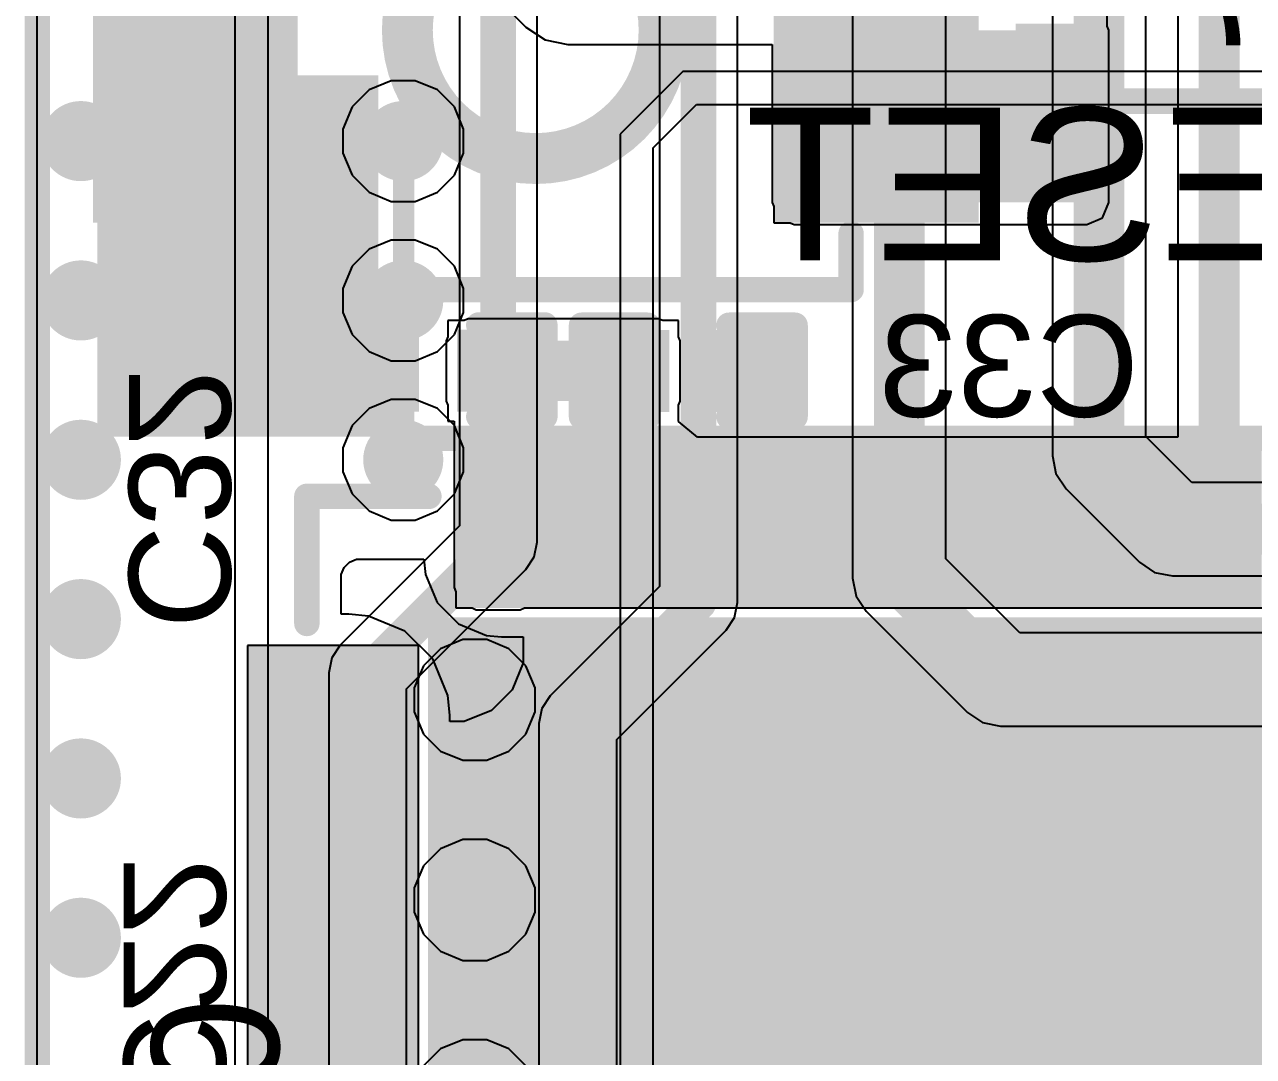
# Model space of a CAD drawing. Header units: millimetres. Extents: x -6 to 110, y 0 to 86.
# Drawn here: x -0.06 to 6.07, y 13.11 to 18.27 of the extents above; entities that cross this region are included whole.
import ezdxf

# ---------------------------------------------------------------- set-up
doc = ezdxf.new("R2010")
doc.units = ezdxf.units.MM
for name, color, linetype in [('BottomLayer', 5, 'Continuous'), ('BottomOverlay', 54, 'Continuous'), ('BottomPaste', 16, 'Continuous'), ('BottomSolder', 6, 'Continuous'), ('Mechanical2', 216, 'Continuous'), ('MidLayer1', 16, 'Continuous'), ('MidLayer2', 76, 'Continuous'), ('TopLayer', 1, 'Continuous'), ('TopOverlay', 2, 'Continuous'), ('TopPaste', 8, 'Continuous'), ('TopSolder', 216, 'Continuous'), ('ViaHoleLayer', 16, 'Continuous')]:
    doc.layers.add(name, color=color, linetype=linetype)
doc.styles.add('Arial', font='', dxfattribs={"height": 0.2})
doc.styles.get('Arial').set_extended_font_data('Arial')

# ---------------------------------------------------------------- blocks, each defined once
blk = doc.blocks.new('CAP_0201_B_4')
at = {"layer": 'BottomLayer'}
for points in [[(-0.45, 0.15), (-0.15, 0.15), (-0.15, -0.15), (-0.45, -0.15)], [(0.15, 0.15), (0.45, 0.15), (0.45, -0.15), (0.15, -0.15)]]:
    blk.add_hatch(color=5, dxfattribs=at).paths.add_polyline_path(points)
at = {"layer": 'BottomPaste'}
for points in [[(-0.45, 0.15), (-0.15, 0.15), (-0.15, -0.15), (-0.45, -0.15)], [(0.15, 0.15), (0.45, 0.15), (0.45, -0.15), (0.15, -0.15)]]:
    blk.add_hatch(color=16, dxfattribs=at).paths.add_polyline_path(points)
at = {"layer": 'BottomSolder'}
for points in [[(-0.505, 0.205), (-0.095, 0.205), (-0.095, -0.205), (-0.505, -0.205)], [(0.095, 0.205), (0.505, 0.205), (0.505, -0.205), (0.095, -0.205)]]:
    blk.add_hatch(color=6, dxfattribs=at).paths.add_polyline_path(points)
at = {"layer": 'BottomOverlay', "const_width": 0.127}
for points in [[(-0.5334, 0.2286), (-0.5334, -0.2286)], [(-0.2032, 0.2286), (-0.5334, 0.2286)], [(0.5334, 0.2286), (0.2032, 0.2286)], [(0.5334, 0.2286), (0.5334, -0.2286)], [(-0.2032, -0.2286), (-0.5334, -0.2286)], [(0.5334, -0.2286), (0.2032, -0.2286)]]:
    blk.add_lwpolyline(points, dxfattribs=at)
at = {"layer": 'BottomOverlay', "const_width": 0.0635}
for points in [[(-0.5651, 0.2286, 1), (-0.5016, 0.2286, 1)], [(-0.5651, 0.2286, 1), (-0.5016, 0.2286, 1)], [(-0.2349, 0.2286, 1), (-0.1714, 0.2286, 1)], [(0.1714, 0.2286, 1), (0.2349, 0.2286, 1)], [(0.5016, 0.2286, 1), (0.5651, 0.2286, 1)], [(0.5016, 0.2286, 1), (0.5651, 0.2286, 1)], [(-0.5651, -0.2286, 1), (-0.5016, -0.2286, 1)], [(-0.5651, -0.2286, 1), (-0.5016, -0.2286, 1)], [(-0.2349, -0.2286, 1), (-0.1714, -0.2286, 1)], [(0.1714, -0.2286, 1), (0.2349, -0.2286, 1)], [(0.5016, -0.2286, 1), (0.5651, -0.2286, 1)], [(0.5016, -0.2286, 1), (0.5651, -0.2286, 1)]]:
    blk.add_lwpolyline(points, format="xyb", close=True, dxfattribs=at)
blk = doc.blocks.new('CAP_0201_B_7')
at = {"layer": 'BottomLayer'}
for points in [[(-0.45, 0.15), (-0.15, 0.15), (-0.15, -0.15), (-0.45, -0.15)], [(0.15, 0.15), (0.45, 0.15), (0.45, -0.15), (0.15, -0.15)]]:
    blk.add_hatch(color=5, dxfattribs=at).paths.add_polyline_path(points)
at = {"layer": 'BottomPaste'}
for points in [[(-0.45, 0.15), (-0.15, 0.15), (-0.15, -0.15), (-0.45, -0.15)], [(0.15, 0.15), (0.45, 0.15), (0.45, -0.15), (0.15, -0.15)]]:
    blk.add_hatch(color=16, dxfattribs=at).paths.add_polyline_path(points)
at = {"layer": 'BottomSolder'}
for points in [[(-0.505, 0.205), (-0.095, 0.205), (-0.095, -0.205), (-0.505, -0.205)], [(0.095, 0.205), (0.505, 0.205), (0.505, -0.205), (0.095, -0.205)]]:
    blk.add_hatch(color=6, dxfattribs=at).paths.add_polyline_path(points)
at = {"layer": 'BottomOverlay', "const_width": 0.127}
for points in [[(-0.5334, 0.2286), (-0.2032, 0.2286)], [(-0.5334, -0.2286), (-0.5334, 0.2286)], [(0.2032, 0.2286), (0.5334, 0.2286)], [(0.5334, -0.2286), (0.5334, 0.2286)], [(-0.5334, -0.2286), (-0.2032, -0.2286)], [(0.2032, -0.2286), (0.5334, -0.2286)]]:
    blk.add_lwpolyline(points, dxfattribs=at)
at = {"layer": 'BottomOverlay', "const_width": 0.0635}
for points in [[(-0.5651, 0.2286, 1), (-0.5016, 0.2286, 1)], [(-0.5651, 0.2286, 1), (-0.5016, 0.2286, 1)], [(-0.2349, 0.2286, 1), (-0.1714, 0.2286, 1)], [(0.1714, 0.2286, 1), (0.2349, 0.2286, 1)], [(0.5016, 0.2286, 1), (0.5651, 0.2286, 1)], [(0.5016, 0.2286, 1), (0.5651, 0.2286, 1)], [(-0.5651, -0.2286, 1), (-0.5016, -0.2286, 1)], [(-0.5651, -0.2286, 1), (-0.5016, -0.2286, 1)], [(-0.2349, -0.2286, 1), (-0.1714, -0.2286, 1)], [(0.1714, -0.2286, 1), (0.2349, -0.2286, 1)], [(0.5016, -0.2286, 1), (0.5651, -0.2286, 1)], [(0.5016, -0.2286, 1), (0.5651, -0.2286, 1)]]:
    blk.add_lwpolyline(points, format="xyb", close=True, dxfattribs=at)
blk = doc.blocks.new('QFNWB_56__7_7__B_35')
at = {"layer": 'BottomLayer'}
for points in [[(0.89, 3.1), (0.89, 3.75), (1.11, 3.75), (1.11, 3.1)], [(1.29, 3.1), (1.29, 3.75), (1.51, 3.75), (1.51, 3.1)], [(1.69, 3.1), (1.69, 3.75), (1.91, 3.75), (1.91, 3.1)], [(2.09, 3.1), (2.09, 3.75), (2.31, 3.75), (2.31, 3.1)], [(2.49, 3.1), (2.49, 3.75), (2.71, 3.75), (2.71, 3.1)], [(2.85, 2.85), (2.85, -2.85), (-2.85, -2.85), (-2.85, 2.85)], [(3.1, 2.71), (3.75, 2.71), (3.75, 2.49), (3.1, 2.49)], [(3.1, 2.31), (3.75, 2.31), (3.75, 2.09), (3.1, 2.09)], [(3.1, 1.91), (3.75, 1.91), (3.75, 1.69), (3.1, 1.69)], [(3.1, 1.51), (3.75, 1.51), (3.75, 1.29), (3.1, 1.29)], [(3.1, 1.11), (3.75, 1.11), (3.75, 0.89), (3.1, 0.89)], [(3.1, 0.71), (3.75, 0.71), (3.75, 0.49), (3.1, 0.49)], [(3.1, 0.31), (3.75, 0.31), (3.75, 0.09), (3.1, 0.09)], [(3.1, -0.09), (3.75, -0.09), (3.75, -0.31), (3.1, -0.31)], [(3.1, -0.49), (3.75, -0.49), (3.75, -0.71), (3.1, -0.71)], [(3.1, -0.89), (3.75, -0.89), (3.75, -1.11), (3.1, -1.11)]]:
    blk.add_hatch(color=5, dxfattribs=at).paths.add_polyline_path(points)
at = {"layer": 'BottomPaste'}
for points in [[(0.89, 3.1), (0.89, 3.75), (1.11, 3.75), (1.11, 3.1)], [(1.29, 3.1), (1.29, 3.75), (1.51, 3.75), (1.51, 3.1)], [(1.69, 3.1), (1.69, 3.75), (1.91, 3.75), (1.91, 3.1)], [(2.09, 3.1), (2.09, 3.75), (2.31, 3.75), (2.31, 3.1)], [(2.49, 3.1), (2.49, 3.75), (2.71, 3.75), (2.71, 3.1)], [(2.85, 2.85), (2.85, -2.85), (-2.85, -2.85), (-2.85, 2.85)], [(3.1, 2.71), (3.75, 2.71), (3.75, 2.49), (3.1, 2.49)], [(3.1, 2.31), (3.75, 2.31), (3.75, 2.09), (3.1, 2.09)], [(3.1, 1.91), (3.75, 1.91), (3.75, 1.69), (3.1, 1.69)], [(3.1, 1.51), (3.75, 1.51), (3.75, 1.29), (3.1, 1.29)], [(3.1, 1.11), (3.75, 1.11), (3.75, 0.89), (3.1, 0.89)], [(3.1, 0.71), (3.75, 0.71), (3.75, 0.49), (3.1, 0.49)], [(3.1, 0.31), (3.75, 0.31), (3.75, 0.09), (3.1, 0.09)], [(3.1, -0.09), (3.75, -0.09), (3.75, -0.31), (3.1, -0.31)], [(3.1, -0.49), (3.75, -0.49), (3.75, -0.71), (3.1, -0.71)], [(3.1, -0.89), (3.75, -0.89), (3.75, -1.11), (3.1, -1.11)]]:
    blk.add_hatch(color=16, dxfattribs=at).paths.add_polyline_path(points)
at = {"layer": 'BottomSolder'}
for points in [[(0.3884, 2.9984), (0.3884, 3.8516), (0.8116, 3.8516), (0.8116, 2.9984)], [(0.7884, 2.9984), (0.7884, 3.8516), (1.2116, 3.8516), (1.2116, 2.9984)], [(1.1884, 2.9984), (1.1884, 3.8516), (1.6116, 3.8516), (1.6116, 2.9984)], [(1.5884, 2.9984), (1.5884, 3.8516), (2.0116, 3.8516), (2.0116, 2.9984)], [(1.9884, 2.9984), (1.9884, 3.8516), (2.4116, 3.8516), (2.4116, 2.9984)], [(2.3884, 2.9984), (2.3884, 3.8516), (2.8116, 3.8516), (2.8116, 2.9984)], [(2.9516, 2.9516), (2.9516, -2.9516), (-2.9516, -2.9516), (-2.9516, 2.9516)], [(2.9984, 2.8116), (3.8516, 2.8116), (3.8516, 2.3884), (2.9984, 2.3884)], [(2.9984, 2.4116), (3.8516, 2.4116), (3.8516, 1.9884), (2.9984, 1.9884)], [(2.9984, 2.0116), (3.8516, 2.0116), (3.8516, 1.5884), (2.9984, 1.5884)], [(2.9984, 1.6116), (3.8516, 1.6116), (3.8516, 1.1884), (2.9984, 1.1884)], [(2.9984, 1.2116), (3.8516, 1.2116), (3.8516, 0.7884), (2.9984, 0.7884)], [(2.9984, 0.8116), (3.8516, 0.8116), (3.8516, 0.3884), (2.9984, 0.3884)], [(2.9984, 0.4116), (3.8516, 0.4116), (3.8516, -0.0116), (2.9984, -0.0116)], [(2.9984, 0.0116), (3.8516, 0.0116), (3.8516, -0.4116), (2.9984, -0.4116)], [(2.9984, -0.3884), (3.8516, -0.3884), (3.8516, -0.8116), (2.9984, -0.8116)], [(2.9984, -0.7884), (3.8516, -0.7884), (3.8516, -1.2116), (2.9984, -1.2116)]]:
    blk.add_hatch(color=6, dxfattribs=at).paths.add_polyline_path(points)
at = {"layer": 'BottomOverlay', "const_width": 0.127}
for points in [[(2.921, 3.556), (3.556, 3.556)], [(3.556, 3.556), (3.556, 2.9464)]]:
    blk.add_lwpolyline(points, dxfattribs=at)
at = {"layer": 'BottomOverlay', "const_width": 0.0635}
for points in [[(2.8893, 3.556, 1), (2.9527, 3.556, 1)], [(3.5242, 3.556, 1), (3.5877, 3.556, 1)], [(3.5242, 3.556, 1), (3.5877, 3.556, 1)], [(3.5242, 2.9464, 1), (3.5877, 2.9464, 1)]]:
    blk.add_lwpolyline(points, format="xyb", close=True, dxfattribs=at)
blk = doc.blocks.new('B3U_1000P_B_44')
at = {"layer": 'BottomLayer'}
for points in [[(-2.11, 0.86), (-1.29, 0.86), (-1.29, -0.86), (-2.11, -0.86)], [(1.29, 0.86), (2.11, 0.86), (2.11, -0.86), (1.29, -0.86)]]:
    blk.add_hatch(color=5, dxfattribs=at).paths.add_polyline_path(points)
at = {"layer": 'BottomPaste'}
for points in [[(-2.11, 0.86), (-1.29, 0.86), (-1.29, -0.86), (-2.11, -0.86)], [(1.29, 0.86), (2.11, 0.86), (2.11, -0.86), (1.29, -0.86)]]:
    blk.add_hatch(color=16, dxfattribs=at).paths.add_polyline_path(points)
at = {"layer": 'BottomSolder'}
for points in [[(-2.2116, 0.9616), (-1.1884, 0.9616), (-1.1884, -0.9616), (-2.2116, -0.9616)], [(1.1884, 0.9616), (2.2116, 0.9616), (2.2116, -0.9616), (1.1884, -0.9616)]]:
    blk.add_hatch(color=6, dxfattribs=at).paths.add_polyline_path(points)
at = {"layer": 'BottomOverlay', "const_width": 0.127}
for points in [[(-1.5748, 1.2954), (1.5748, 1.2954)], [(-1.5748, 1.016), (-1.5748, 1.2954)], [(1.5748, 1.016), (1.5748, 1.2954)], [(-1.5748, -1.2954), (-1.5748, -1.016)], [(1.5748, -1.2954), (1.5748, -1.016)], [(-1.5748, -1.2954), (1.5748, -1.2954)]]:
    blk.add_lwpolyline(points, dxfattribs=at)
at = {"layer": 'BottomOverlay'}
for points, const_width in [([(-1.6065, 1.2954, 1), (-1.5431, 1.2954, 1)], 0.0635), ([(-1.6065, 1.2954, 1), (-1.5431, 1.2954, 1)], 0.0635), ([(1.5431, 1.2954, 1), (1.6066, 1.2954, 1)], 0.0635), ([(1.5431, 1.2954, 1), (1.6066, 1.2954, 1)], 0.0635), ([(-1.6065, 1.016, 1), (-1.5431, 1.016, 1)], 0.0635), ([(1.5431, 1.016, 1), (1.6066, 1.016, 1)], 0.0635), ([(0.6411, 0, 1), (-0.6411, 0, 1)], 0.254), ([(-0.7046, 0, 1), (-0.5776, 0, 1)], 0.127), ([(0.5776, 0, 1), (0.7046, 0, 1)], 0.127), ([(-1.6065, -1.016, 1), (-1.5431, -1.016, 1)], 0.0635), ([(1.5431, -1.016, 1), (1.6066, -1.016, 1)], 0.0635), ([(-1.6065, -1.2954, 1), (-1.5431, -1.2954, 1)], 0.0635), ([(-1.6065, -1.2954, 1), (-1.5431, -1.2954, 1)], 0.0635), ([(1.5431, -1.2954, 1), (1.6066, -1.2954, 1)], 0.0635), ([(1.5431, -1.2954, 1), (1.6066, -1.2954, 1)], 0.0635)]:
    blk.add_lwpolyline(points, format="xyb", close=True, dxfattribs=dict(at, const_width=const_width))
blk = doc.blocks.new('V________T______61')
at = {"layer": 'TopLayer'}
blk.add_hatch(color=1, dxfattribs=at).paths.add_polyline_path([(3.2, 2.0625), (4.4, 2.0625), (4.4, 0.4625), (3.2, 0.4625)])
at = {"layer": 'TopPaste'}
blk.add_hatch(color=8, dxfattribs=at).paths.add_polyline_path([(3.2, 2.0625), (4.4, 2.0625), (4.4, 0.4625), (3.2, 0.4625)])
at = {"layer": 'TopSolder'}
blk.add_hatch(color=216, dxfattribs=at).paths.add_polyline_path([(3.0984, 2.1641), (4.5016, 2.1641), (4.5016, 0.3609), (3.0984, 0.3609)])
at = {"layer": 'TopOverlay', "const_width": 0.127}
blk.add_lwpolyline([(2.9322, 2.1732), (-2.8844, 2.1732)], dxfattribs=at)
at = {"layer": 'TopOverlay', "const_width": 0.0635}
blk.add_lwpolyline([(2.9005, 2.1732, 1), (2.964, 2.1732, 1)], format="xyb", close=True, dxfattribs=at)
blk = doc.blocks.new('CAP_0201_B_69')
at = {"layer": 'BottomLayer'}
for points in [[(-0.45, 0.15), (-0.15, 0.15), (-0.15, -0.15), (-0.45, -0.15)], [(0.15, 0.15), (0.45, 0.15), (0.45, -0.15), (0.15, -0.15)]]:
    blk.add_hatch(color=5, dxfattribs=at).paths.add_polyline_path(points)
at = {"layer": 'BottomPaste'}
for points in [[(-0.45, 0.15), (-0.15, 0.15), (-0.15, -0.15), (-0.45, -0.15)], [(0.15, 0.15), (0.45, 0.15), (0.45, -0.15), (0.15, -0.15)]]:
    blk.add_hatch(color=16, dxfattribs=at).paths.add_polyline_path(points)
at = {"layer": 'BottomSolder'}
for points in [[(-0.505, 0.205), (-0.095, 0.205), (-0.095, -0.205), (-0.505, -0.205)], [(0.095, 0.205), (0.505, 0.205), (0.505, -0.205), (0.095, -0.205)]]:
    blk.add_hatch(color=6, dxfattribs=at).paths.add_polyline_path(points)
at = {"layer": 'BottomOverlay', "const_width": 0.127}
for points in [[(-0.2032, 0.2286), (-0.5334, 0.2286)], [(-0.5334, -0.2286), (-0.5334, 0.2286)], [(0.5334, 0.2286), (0.2032, 0.2286)], [(0.5334, -0.2286), (0.5334, 0.2286)], [(-0.2032, -0.2286), (-0.5334, -0.2286)], [(0.5334, -0.2286), (0.2032, -0.2286)]]:
    blk.add_lwpolyline(points, dxfattribs=at)
at = {"layer": 'BottomOverlay', "const_width": 0.0635}
for points in [[(-0.5651, 0.2286, 1), (-0.5016, 0.2286, 1)], [(-0.5651, 0.2286, 1), (-0.5016, 0.2286, 1)], [(-0.2349, 0.2286, 1), (-0.1714, 0.2286, 1)], [(0.1714, 0.2286, 1), (0.2349, 0.2286, 1)], [(0.5016, 0.2286, 1), (0.5651, 0.2286, 1)], [(0.5016, 0.2286, 1), (0.5651, 0.2286, 1)], [(-0.5651, -0.2286, 1), (-0.5016, -0.2286, 1)], [(-0.5651, -0.2286, 1), (-0.5016, -0.2286, 1)], [(-0.2349, -0.2286, 1), (-0.1714, -0.2286, 1)], [(0.1714, -0.2286, 1), (0.2349, -0.2286, 1)], [(0.5016, -0.2286, 1), (0.5651, -0.2286, 1)], [(0.5016, -0.2286, 1), (0.5651, -0.2286, 1)]]:
    blk.add_lwpolyline(points, format="xyb", close=True, dxfattribs=at)

msp = doc.modelspace()

# ---------------------------------------------------------------- hatches: boundary and pattern name
at = {"layer": 'BottomLayer'}
for points in [[(3.7792, 17.3772), (5.2414, 17.3772), (5.2414, 18.2372), (3.7792, 18.2372)], [(2.1515, 16.3854), (3.1012, 16.3854), (3.1012, 16.6865), (2.1515, 16.6865)], [(2.1922, 15.4536), (2.4122, 15.4536), (2.4122, 16.6865), (2.1922, 16.6865)]]:
    msp.add_hatch(color=5, dxfattribs=at).paths.add_polyline_path(points)
h = msp.add_hatch(color=5, dxfattribs=at)
edge = h.paths.add_edge_path()
edge.add_arc((0.2177, 17.6833), 0.2, 0, 360)
h = msp.add_hatch(color=5, dxfattribs=at)
edge = h.paths.add_edge_path()
edge.add_arc((1.8276, 17.6833), 0.2, 0, 360)
h = msp.add_hatch(color=5, dxfattribs=at)
edge = h.paths.add_edge_path()
edge.add_arc((0.2177, 16.8877), 0.2, 0, 360)
h = msp.add_hatch(color=5, dxfattribs=at)
edge = h.paths.add_edge_path()
edge.add_arc((1.8276, 16.8877), 0.2, 0, 360)
h = msp.add_hatch(color=5, dxfattribs=at)
edge = h.paths.add_edge_path()
edge.add_arc((0.2177, 16.092), 0.2, 0, 360)
h = msp.add_hatch(color=5, dxfattribs=at)
edge = h.paths.add_edge_path()
edge.add_arc((1.8276, 16.092), 0.2, 0, 360)
h = msp.add_hatch(color=5, dxfattribs=at)
edge = h.paths.add_edge_path()
edge.add_arc((0.2177, 15.2964), 0.2, 0, 360)
h = msp.add_hatch(color=5, dxfattribs=at)
edge = h.paths.add_edge_path()
edge.add_arc((2.1844, 14.8929), 0.2, 0, 360)
h = msp.add_hatch(color=5, dxfattribs=at)
edge = h.paths.add_edge_path()
edge.add_arc((0.2177, 14.5008), 0.2, 0, 360)
h = msp.add_hatch(color=5, dxfattribs=at)
edge = h.paths.add_edge_path()
edge.add_arc((2.1844, 13.8938), 0.2, 0, 360)
h = msp.add_hatch(color=5, dxfattribs=at)
edge = h.paths.add_edge_path()
edge.add_arc((3.422, 13.8938), 0.2, 0, 360)
h = msp.add_hatch(color=5, dxfattribs=at)
edge = h.paths.add_edge_path()
edge.add_arc((4.4312, 13.8938), 0.2, 0, 360)
h = msp.add_hatch(color=5, dxfattribs=at)
edge = h.paths.add_edge_path()
edge.add_arc((5.4404, 13.8938), 0.2, 0, 360)
h = msp.add_hatch(color=5, dxfattribs=at)
edge = h.paths.add_edge_path()
edge.add_arc((0.2177, 13.7052), 0.2, 0, 360)
at = {"layer": 'MidLayer1'}
h = msp.add_hatch(color=16, dxfattribs=at)
edge = h.paths.add_edge_path()
edge.add_arc((0.2177, 17.6833), 0.2, 0, 360)
h = msp.add_hatch(color=16, dxfattribs=at)
edge = h.paths.add_edge_path()
edge.add_arc((1.8276, 17.6833), 0.2, 0, 360)
h = msp.add_hatch(color=16, dxfattribs=at)
edge = h.paths.add_edge_path()
edge.add_arc((0.2177, 16.8877), 0.2, 0, 360)
h = msp.add_hatch(color=16, dxfattribs=at)
edge = h.paths.add_edge_path()
edge.add_arc((1.8276, 16.8877), 0.2, 0, 360)
h = msp.add_hatch(color=16, dxfattribs=at)
edge = h.paths.add_edge_path()
edge.add_arc((0.2177, 16.092), 0.2, 0, 360)
h = msp.add_hatch(color=16, dxfattribs=at)
edge = h.paths.add_edge_path()
edge.add_arc((1.8276, 16.092), 0.2, 0, 360)
h = msp.add_hatch(color=16, dxfattribs=at)
edge = h.paths.add_edge_path()
edge.add_arc((0.2177, 15.2964), 0.2, 0, 360)
h = msp.add_hatch(color=16, dxfattribs=at)
edge = h.paths.add_edge_path()
edge.add_arc((2.1844, 14.8929), 0.2, 0, 360)
h = msp.add_hatch(color=16, dxfattribs=at)
edge = h.paths.add_edge_path()
edge.add_arc((0.2177, 14.5008), 0.2, 0, 360)
h = msp.add_hatch(color=16, dxfattribs=at)
edge = h.paths.add_edge_path()
edge.add_arc((2.1844, 13.8938), 0.2, 0, 360)
h = msp.add_hatch(color=16, dxfattribs=at)
edge = h.paths.add_edge_path()
edge.add_arc((3.422, 13.8938), 0.2, 0, 360)
h = msp.add_hatch(color=16, dxfattribs=at)
edge = h.paths.add_edge_path()
edge.add_arc((4.4312, 13.8938), 0.2, 0, 360)
h = msp.add_hatch(color=16, dxfattribs=at)
edge = h.paths.add_edge_path()
edge.add_arc((5.4404, 13.8938), 0.2, 0, 360)
h = msp.add_hatch(color=16, dxfattribs=at)
edge = h.paths.add_edge_path()
edge.add_arc((0.2177, 13.7052), 0.2, 0, 360)
at = {"layer": 'MidLayer2'}
h = msp.add_hatch(color=76, dxfattribs=at)
edge = h.paths.add_edge_path()
edge.add_arc((0.2177, 17.6833), 0.2, 0, 360)
h = msp.add_hatch(color=76, dxfattribs=at)
edge = h.paths.add_edge_path()
edge.add_arc((1.8276, 17.6833), 0.2, 0, 360)
h = msp.add_hatch(color=76, dxfattribs=at)
edge = h.paths.add_edge_path()
edge.add_arc((0.2177, 16.8877), 0.2, 0, 360)
h = msp.add_hatch(color=76, dxfattribs=at)
edge = h.paths.add_edge_path()
edge.add_arc((1.8276, 16.8877), 0.2, 0, 360)
h = msp.add_hatch(color=76, dxfattribs=at)
edge = h.paths.add_edge_path()
edge.add_arc((0.2177, 16.092), 0.2, 0, 360)
h = msp.add_hatch(color=76, dxfattribs=at)
edge = h.paths.add_edge_path()
edge.add_arc((1.8276, 16.092), 0.2, 0, 360)
h = msp.add_hatch(color=76, dxfattribs=at)
edge = h.paths.add_edge_path()
edge.add_arc((0.2177, 15.2964), 0.2, 0, 360)
h = msp.add_hatch(color=76, dxfattribs=at)
edge = h.paths.add_edge_path()
edge.add_arc((2.1844, 14.8929), 0.2, 0, 360)
h = msp.add_hatch(color=76, dxfattribs=at)
edge = h.paths.add_edge_path()
edge.add_arc((0.2177, 14.5008), 0.2, 0, 360)
h = msp.add_hatch(color=76, dxfattribs=at)
edge = h.paths.add_edge_path()
edge.add_arc((2.1844, 13.8938), 0.2, 0, 360)
h = msp.add_hatch(color=76, dxfattribs=at)
edge = h.paths.add_edge_path()
edge.add_arc((3.422, 13.8938), 0.2, 0, 360)
h = msp.add_hatch(color=76, dxfattribs=at)
edge = h.paths.add_edge_path()
edge.add_arc((4.4312, 13.8938), 0.2, 0, 360)
h = msp.add_hatch(color=76, dxfattribs=at)
edge = h.paths.add_edge_path()
edge.add_arc((5.4404, 13.8938), 0.2, 0, 360)
h = msp.add_hatch(color=76, dxfattribs=at)
edge = h.paths.add_edge_path()
edge.add_arc((0.2177, 13.7052), 0.2, 0, 360)
at = {"layer": 'TopLayer'}
h = msp.add_hatch(color=1, dxfattribs=at)
edge = h.paths.add_edge_path()
edge.add_arc((0.2177, 17.6833), 0.2, 0, 360)
h = msp.add_hatch(color=1, dxfattribs=at)
edge = h.paths.add_edge_path()
edge.add_arc((1.8276, 17.6833), 0.2, 0, 360)
for points in [[(1.7768, 16.0085), (1.883, 16.0085), (1.883, 17.6833), (1.7768, 17.6833)], [(3.0226, 10.4902), (6.8326, 10.4902), (6.8326, 14.3002), (3.0226, 14.3002)]]:
    msp.add_hatch(color=1, dxfattribs=at).paths.add_polyline_path(points)
h = msp.add_hatch(color=1, dxfattribs=at)
edge = h.paths.add_edge_path()
edge.add_arc((0.2177, 16.8877), 0.2, 0, 360)
h = msp.add_hatch(color=1, dxfattribs=at)
edge = h.paths.add_edge_path()
edge.add_arc((1.8276, 16.8877), 0.2, 0, 360)
h = msp.add_hatch(color=1, dxfattribs=at)
edge = h.paths.add_edge_path()
edge.add_arc((0.2177, 16.092), 0.2, 0, 360)
h = msp.add_hatch(color=1, dxfattribs=at)
edge = h.paths.add_edge_path()
edge.add_arc((1.8276, 16.092), 0.2, 0, 360)
h = msp.add_hatch(color=1, dxfattribs=at)
edge = h.paths.add_edge_path()
edge.add_arc((0.2177, 15.2964), 0.2, 0, 360)
h = msp.add_hatch(color=1, dxfattribs=at)
edge = h.paths.add_edge_path()
edge.add_arc((2.1844, 14.8929), 0.2, 0, 360)
h = msp.add_hatch(color=1, dxfattribs=at)
edge = h.paths.add_edge_path()
edge.add_arc((0.2177, 14.5008), 0.2, 0, 360)
h = msp.add_hatch(color=1, dxfattribs=at)
edge = h.paths.add_edge_path()
edge.add_arc((2.1844, 13.8938), 0.2, 0, 360)
h = msp.add_hatch(color=1, dxfattribs=at)
edge = h.paths.add_edge_path()
edge.add_arc((3.422, 13.8938), 0.2, 0, 360)
h = msp.add_hatch(color=1, dxfattribs=at)
edge = h.paths.add_edge_path()
edge.add_arc((4.4312, 13.8938), 0.2, 0, 360)
h = msp.add_hatch(color=1, dxfattribs=at)
edge = h.paths.add_edge_path()
edge.add_arc((5.4404, 13.8938), 0.2, 0, 360)
h = msp.add_hatch(color=1, dxfattribs=at)
edge = h.paths.add_edge_path()
edge.add_arc((0.2177, 13.7052), 0.2, 0, 360)
at = {"layer": 'ViaHoleLayer'}
h = msp.add_hatch(color=16, dxfattribs=at)
edge = h.paths.add_edge_path()
edge.add_arc((0.2177, 17.6833), 0.1, 0, 360)
h = msp.add_hatch(color=16, dxfattribs=at)
edge = h.paths.add_edge_path()
edge.add_arc((1.8276, 17.6833), 0.1, 0, 360)
h = msp.add_hatch(color=16, dxfattribs=at)
edge = h.paths.add_edge_path()
edge.add_arc((0.2177, 16.8877), 0.1, 0, 360)
h = msp.add_hatch(color=16, dxfattribs=at)
edge = h.paths.add_edge_path()
edge.add_arc((1.8276, 16.8877), 0.1, 0, 360)
h = msp.add_hatch(color=16, dxfattribs=at)
edge = h.paths.add_edge_path()
edge.add_arc((0.2177, 16.092), 0.1, 0, 360)
h = msp.add_hatch(color=16, dxfattribs=at)
edge = h.paths.add_edge_path()
edge.add_arc((1.8276, 16.092), 0.1, 0, 360)
h = msp.add_hatch(color=16, dxfattribs=at)
edge = h.paths.add_edge_path()
edge.add_arc((0.2177, 15.2964), 0.1, 0, 360)
h = msp.add_hatch(color=16, dxfattribs=at)
edge = h.paths.add_edge_path()
edge.add_arc((2.1844, 14.8929), 0.1, 0, 360)
h = msp.add_hatch(color=16, dxfattribs=at)
edge = h.paths.add_edge_path()
edge.add_arc((0.2177, 14.5008), 0.1, 0, 360)
h = msp.add_hatch(color=16, dxfattribs=at)
edge = h.paths.add_edge_path()
edge.add_arc((2.1844, 13.8938), 0.1, 0, 360)
h = msp.add_hatch(color=16, dxfattribs=at)
edge = h.paths.add_edge_path()
edge.add_arc((3.422, 13.8938), 0.1, 0, 360)
h = msp.add_hatch(color=16, dxfattribs=at)
edge = h.paths.add_edge_path()
edge.add_arc((4.4312, 13.8938), 0.1, 0, 360)
h = msp.add_hatch(color=16, dxfattribs=at)
edge = h.paths.add_edge_path()
edge.add_arc((5.4404, 13.8938), 0.1, 0, 360)
h = msp.add_hatch(color=16, dxfattribs=at)
edge = h.paths.add_edge_path()
edge.add_arc((0.2177, 13.7052), 0.1, 0, 360)

# ---------------------------------------------------------------- linework, layer by layer
at = {"layer": 'BottomLayer'}
for p, q in [((0, 5.1054), (0, 26.5741)), ((5.695, 19.6304), (5.695, 16.2052)), ((2.0916, 18.6002), (2.4391, 18.2528)), ((5.343, 18.2574), (5.343, 18.3158)), ((2.4391, 18.2528), (2.5357, 18.1882)), ((5.3514, 18.2372), (5.343, 18.2574)), ((5.3514, 17.3772), (5.3514, 18.2372)), ((2.5357, 18.1882), (2.6497, 18.1656)), ((2.6497, 18.1656), (3.6692, 18.1656)), ((3.6692, 18.1656), (3.6692, 17.3772)), ((3.6692, 17.3772), (3.6776, 17.357)), ((5.3192, 17.2994), (5.3514, 17.3772)), ((3.6776, 17.357), (3.6776, 17.2756)), ((3.6776, 17.2756), (3.759, 17.2756)), ((3.759, 17.2756), (3.7792, 17.2672)), ((3.7792, 17.2672), (5.2414, 17.2672)), ((5.2414, 17.2672), (5.3192, 17.2994)), ((2.1313, 16.7881), (2.0499, 16.7881)), ((2.0499, 16.7881), (2.0499, 16.7067)), ((2.1515, 16.7965), (2.1313, 16.7881)), ((3.1012, 16.7965), (2.1515, 16.7965)), ((3.1241, 16.787), (3.1012, 16.7965)), ((3.2028, 16.787), (3.1241, 16.787)), ((3.2028, 16.7067), (3.2028, 16.787)), ((2.0499, 16.7067), (2.0415, 16.6865)), ((3.2112, 16.6865), (3.2028, 16.7067)), ((2.0415, 16.6865), (2.0415, 16.3854)), ((3.2112, 16.3854), (3.2112, 16.6865)), ((2.0415, 16.3854), (2.0499, 16.3652)), ((3.2028, 16.3652), (3.2112, 16.3854)), ((2.0499, 16.3652), (2.0499, 16.2849)), ((3.2028, 16.2838), (3.2028, 16.3652)), ((2.0499, 16.2849), (2.0823, 16.2849)), ((2.0823, 16.2849), (2.0823, 15.4536)), ((3.2973, 16.2052), (3.2028, 16.2838)), ((5.695, 16.2052), (3.2973, 16.2052)), ((1.5592, 15.5806), (1.5943, 15.5951)), ((1.5943, 15.5951), (1.6134, 15.5951)), ((1.6134, 15.5951), (1.6134, 15.5951)), ((1.6134, 15.5951), (1.9311, 15.5951)), ((1.9311, 15.5951), (1.9386, 15.5195)), ((1.5177, 15.5185), (1.5323, 15.5537)), ((1.5323, 15.5537), (1.5592, 15.5806)), ((1.5177, 15.4995), (1.5177, 15.5185)), ((1.5177, 15.3213), (1.5177, 15.4995)), ((1.9386, 15.5195), (1.9965, 15.3797)), ((2.0823, 15.4536), (2.0906, 15.4334)), ((2.0906, 15.4334), (2.0906, 15.352)), ((1.9965, 15.3797), (2.1035, 15.2727)), ((2.0906, 15.352), (2.172, 15.352)), ((2.172, 15.352), (2.1922, 15.3436)), ((2.1922, 15.3436), (2.4122, 15.3436)), ((2.4122, 15.3436), (2.4324, 15.352)), ((2.4324, 15.352), (7.7138, 15.352)), ((1.5554, 15.3213), (1.5177, 15.3213)), ((1.6537, 15.3116), (1.5554, 15.3213)), ((1.5554, 15.3213), (1.5554, 15.3213)), ((1.8354, 15.2364), (1.6537, 15.3116)), ((1.9745, 15.0973), (1.8354, 15.2364)), ((2.1035, 15.2727), (2.2433, 15.2148)), ((1.9038, 15.1652), (1.0506, 15.1652)), ((1.0506, 15.1652), (1.0506, 14.342)), ((1.9038, 13.942), (1.9038, 15.1652)), ((2.2433, 15.2148), (2.319, 15.2073)), ((2.319, 15.2073), (2.319, 15.2073)), ((2.319, 15.2073), (2.4271, 15.2073)), ((2.4271, 15.2073), (2.4271, 15.1521)), ((2.0497, 14.9156), (1.9745, 15.0973)), ((2.4271, 15.1521), (2.4271, 15.0789)), ((2.4271, 15.0789), (2.3711, 14.9438)), ((2.0594, 14.8173), (2.0497, 14.9156)), ((2.3711, 14.9438), (2.2677, 14.8403)), ((2.0594, 14.7844), (2.0594, 14.8173)), ((2.2677, 14.8403), (2.1326, 14.7844)), ((2.1326, 14.7844), (2.0594, 14.7844)), ((2.0594, 14.7844), (2.0594, 14.7844)), ((1.0506, 14.342), (1.0506, 13.142)), ((1.9038, 12.742), (1.9038, 13.942)), ((1.0506, 13.142), (1.0506, 12.0723))]:
    msp.add_line(p, q, dxfattribs=at)
at = {"layer": 'BottomLayer', "const_width": 0.2032}
for points in [[(5.9022, 15.7786), (5.9022, 19.7163)], [(2.7279, 14.5279), (3.0167, 14.5279)]]:
    msp.add_lwpolyline(points, dxfattribs=at)
at = {"layer": 'BottomLayer', "const_width": 0.1016}
for points in [[(5.8514, 15.7786, 1), (5.953, 15.7786, 1)], [(2.6771, 14.5279, 1), (2.7787, 14.5279, 1)], [(2.9659, 14.5279, 1), (3.0675, 14.5279, 1)]]:
    msp.add_lwpolyline(points, format="xyb", close=True, dxfattribs=at)
at = {"layer": 'BottomOverlay', "const_width": 0.127}
for points in [[(5.3572, 17.8825), (6.8256, 17.8825)], [(1.0523, 16.4073), (1.4529, 16.4073)]]:
    msp.add_lwpolyline(points, dxfattribs=at)
at = {"layer": 'BottomOverlay', "const_width": 0.0635}
for points in [[(5.3254, 17.8825, 1), (5.3889, 17.8825, 1)], [(1.0206, 16.4073, 1), (1.0841, 16.4073, 1)], [(1.4211, 16.4073, 1), (1.4846, 16.4073, 1)]]:
    msp.add_lwpolyline(points, format="xyb", close=True, dxfattribs=at)
at = {"layer": 'Mechanical2', "const_width": 0.127}
msp.add_lwpolyline([(0, -0.101), (0, 34.899)], dxfattribs=at)
at = {"layer": 'MidLayer1'}
for p, q in [((0, 5.1054), (0, 26.5669)), ((0.9873, 23.1439), (0.9873, 11.7145)), ((1.1522, 9.7645), (1.1522, 23.1439)), ((1.7676, 17.9849), (1.6567, 17.939)), ((1.8876, 17.9849), (1.7676, 17.9849)), ((1.9984, 17.939), (1.8876, 17.9849)), ((3.2232, 18.0303), (2.9113, 17.7184)), ((7.9565, 18.0303), (3.2232, 18.0303)), ((1.6567, 17.939), (1.5719, 17.8541)), ((2.0833, 17.8541), (1.9984, 17.939)), ((3.0763, 17.6501), (3.2916, 17.8654)), ((3.2916, 17.8654), (7.8882, 17.8654)), ((1.5719, 17.8541), (1.526, 17.7433)), ((2.1292, 17.7433), (2.0833, 17.8541)), ((1.526, 17.7433), (1.526, 17.6233)), ((2.1292, 17.6233), (2.1292, 17.7433)), ((2.9113, 17.7184), (2.9113, 10.327)), ((1.526, 17.6233), (1.5719, 17.5125)), ((2.0833, 17.5125), (2.1292, 17.6233)), ((3.0763, 10.3953), (3.0763, 17.6501)), ((1.5719, 17.5125), (1.6567, 17.4276)), ((1.9984, 17.4276), (2.0833, 17.5125)), ((1.6567, 17.4276), (1.7676, 17.3817)), ((1.7676, 17.3817), (1.8876, 17.3817)), ((1.8876, 17.3817), (1.9984, 17.4276)), ((1.7676, 17.1893), (1.6567, 17.1434)), ((1.8876, 17.1893), (1.7676, 17.1893)), ((1.9984, 17.1434), (1.8876, 17.1893)), ((1.6567, 17.1434), (1.5719, 17.0585)), ((2.0833, 17.0585), (1.9984, 17.1434)), ((1.5719, 17.0585), (1.526, 16.9477)), ((2.1292, 16.9477), (2.0833, 17.0585)), ((1.526, 16.9477), (1.526, 16.8277)), ((2.1292, 16.8277), (2.1292, 16.9477)), ((1.526, 16.8277), (1.5719, 16.7168)), ((2.0833, 16.7168), (2.1292, 16.8277)), ((1.5719, 16.7168), (1.6567, 16.632)), ((1.9984, 16.632), (2.0833, 16.7168)), ((1.6567, 16.632), (1.7676, 16.5861)), ((1.8876, 16.5861), (1.9984, 16.632)), ((1.7676, 16.5861), (1.8876, 16.5861)), ((1.7676, 16.3936), (1.6567, 16.3477)), ((1.8876, 16.3936), (1.7676, 16.3936)), ((1.9984, 16.3477), (1.8876, 16.3936)), ((1.6567, 16.3477), (1.5719, 16.2629)), ((2.0833, 16.2629), (1.9984, 16.3477)), ((1.5719, 16.2629), (1.526, 16.152)), ((2.1292, 16.152), (2.0833, 16.2629)), ((1.526, 16.152), (1.526, 16.0321)), ((2.1292, 16.0321), (2.1292, 16.152)), ((1.526, 16.0321), (1.5719, 15.9212)), ((2.0833, 15.9212), (2.1292, 16.0321)), ((1.5719, 15.9212), (1.6567, 15.8364)), ((1.9984, 15.8364), (2.0833, 15.9212)), ((1.6567, 15.8364), (1.7676, 15.7904)), ((1.8876, 15.7904), (1.9984, 15.8364)), ((1.7676, 15.7904), (1.8876, 15.7904)), ((2.1244, 15.1945), (2.0136, 15.1485)), ((2.2444, 15.1945), (2.1244, 15.1945)), ((2.3552, 15.1485), (2.2444, 15.1945)), ((2.0136, 15.1485), (1.9287, 15.0637)), ((2.4401, 15.0637), (2.3552, 15.1485)), ((1.9287, 15.0637), (1.8828, 14.9529)), ((2.486, 14.9529), (2.4401, 15.0637)), ((1.8828, 14.9529), (1.8828, 14.8329)), ((2.486, 14.8329), (2.486, 14.9529)), ((1.8828, 14.8329), (1.9287, 14.722)), ((2.4401, 14.722), (2.486, 14.8329)), ((1.9287, 14.722), (2.0136, 14.6372)), ((2.3552, 14.6372), (2.4401, 14.722)), ((2.0136, 14.6372), (2.1244, 14.5913)), ((2.2444, 14.5913), (2.3552, 14.6372)), ((2.1244, 14.5913), (2.2444, 14.5913)), ((2.1244, 14.1954), (2.0136, 14.1495)), ((2.2444, 14.1954), (2.1244, 14.1954)), ((2.3552, 14.1495), (2.2444, 14.1954)), ((2.0136, 14.1495), (1.9287, 14.0646)), ((2.4401, 14.0646), (2.3552, 14.1495)), ((1.9287, 14.0646), (1.8828, 13.9538)), ((2.486, 13.9538), (2.4401, 14.0646)), ((1.8828, 13.9538), (1.8828, 13.8338)), ((2.486, 13.8338), (2.486, 13.9538)), ((1.8828, 13.8338), (1.9287, 13.723)), ((2.4401, 13.723), (2.486, 13.8338)), ((1.9287, 13.723), (2.0136, 13.6381)), ((2.3552, 13.6381), (2.4401, 13.723)), ((2.0136, 13.6381), (2.1244, 13.5922)), ((2.2444, 13.5922), (2.3552, 13.6381)), ((2.1244, 13.5922), (2.2444, 13.5922)), ((2.1244, 13.1963), (2.0136, 13.1504)), ((2.2444, 13.1963), (2.1244, 13.1963)), ((2.3552, 13.1504), (2.2444, 13.1963)), ((2.0136, 13.1504), (1.9287, 13.0656)), ((2.4401, 13.0656), (2.3552, 13.1504))]:
    msp.add_line(p, q, dxfattribs=at)
at = {"layer": 'MidLayer2'}
msp.add_line((0, 5.1054), (0, 26.5669), dxfattribs=at)
at = {"layer": 'TopLayer'}
for p, q in [((0, 5.1054), (0, 26.5669)), ((4.0719, 18.733), (4.0719, 15.5003)), ((4.538, 15.5969), (4.538, 18.733)), ((5.0691, 18.733), (5.0691, 16.1124)), ((5.5353, 16.2089), (5.5353, 18.733)), ((2.108, 18.4945), (2.108, 15.7616)), ((2.4965, 15.6811), (2.4965, 18.4945)), ((3.108, 18.4945), (3.108, 15.4593)), ((3.4965, 15.3788), (3.4965, 18.4945)), ((5.7658, 15.9784), (5.5353, 16.2089)), ((5.0691, 16.1124), (5.0869, 16.0232)), ((5.0869, 16.0232), (5.1374, 15.9476)), ((11.1168, 15.9784), (5.7658, 15.9784)), ((5.1374, 15.9476), (5.5045, 15.5805)), ((2.108, 15.7616), (1.5124, 15.166)), ((2.4817, 15.6068), (2.4965, 15.6811)), ((2.4396, 15.5438), (2.4817, 15.6068)), ((4.9066, 15.2283), (4.538, 15.5969)), ((1.844, 14.9482), (2.4396, 15.5438)), ((5.5045, 15.5805), (5.5801, 15.53)), ((5.5801, 15.53), (5.6693, 15.5122)), ((4.0719, 15.5003), (4.0896, 15.4111)), ((5.6693, 15.5122), (11.0203, 15.5122)), ((3.108, 15.4593), (2.5619, 14.9132)), ((4.0896, 15.4111), (4.1401, 15.3355)), ((3.4817, 15.3045), (3.4965, 15.3788)), ((3.4396, 15.2415), (3.4817, 15.3045)), ((4.1401, 15.3355), (4.6452, 14.8304)), ((2.8935, 14.6954), (3.4396, 15.2415)), ((3.4396, 15.2415), (3.4396, 15.2415)), ((10.4512, 15.2283), (4.9066, 15.2283)), ((1.5124, 15.166), (1.4703, 15.103)), ((1.4703, 15.103), (1.4555, 15.0287)), ((1.4555, 15.0287), (1.4555, 9.7827)), ((1.844, 9.8632), (1.844, 14.9482)), ((2.5619, 14.9132), (2.5198, 14.8502)), ((2.5198, 14.8502), (2.505, 14.7758)), ((4.6452, 14.8304), (4.7208, 14.7799)), ((2.505, 14.7758), (2.505, 10.2562)), ((4.7208, 14.7799), (4.81, 14.7622)), ((4.81, 14.7622), (10.3547, 14.7622)), ((2.8935, 10.3367), (2.8935, 14.6954))]:
    msp.add_line(p, q, dxfattribs=at)
for points, const_width in [([(5.3022, 16.1124), (5.3022, 19.6346)], 0.254), ([(2.3022, 15.6811), (2.3022, 19.6346)], 0.1778), ([(3.3022, 15.3788), (3.3022, 19.6346)], 0.1778), ([(4.305, 15.5003), (4.305, 19.6319)], 0.254), ([(0.6581, 16.7655), (1.0022, 17.1096)], 0.127), ([(5.3022, 16.1124), (5.6693, 15.7453)], 0.254), ([(5.6693, 15.7453), (11.1168, 15.7453)], 0.254), ([(1.6498, 15.0287), (2.3022, 15.6811)], 0.1778), ([(4.305, 15.5003), (4.81, 14.9953)], 0.254), ([(2.6992, 14.7758), (3.3022, 15.3788)], 0.1778), ([(1.6498, 9.7827), (1.6498, 15.0287)], 0.1778), ([(4.81, 14.9953), (10.4512, 14.9953)], 0.254), ([(2.6992, 10.2562), (2.6992, 14.7758)], 0.1778)]:
    msp.add_lwpolyline(points, dxfattribs=dict(at, const_width=const_width))
for points, const_width in [([(0.9705, 17.1096, 1), (1.034, 17.1096, 1)], 0.0635), ([(0.6264, 16.7655, 1), (0.6899, 16.7655, 1)], 0.0635), ([(5.2387, 16.1124, 1), (5.3657, 16.1124, 1)], 0.127), ([(5.2387, 16.1124, 1), (5.3657, 16.1124, 1)], 0.127), ([(5.6058, 15.7453, 1), (5.7328, 15.7453, 1)], 0.127), ([(5.6058, 15.7453, 1), (5.7328, 15.7453, 1)], 0.127), ([(2.2578, 15.6811, 1), (2.3467, 15.6811, 1)], 0.0889), ([(2.2578, 15.6811, 1), (2.3467, 15.6811, 1)], 0.0889), ([(4.2415, 15.5003, 1), (4.3685, 15.5003, 1)], 0.127), ([(4.2415, 15.5003, 1), (4.3685, 15.5003, 1)], 0.127), ([(3.2578, 15.3788, 1), (3.3467, 15.3788, 1)], 0.0889), ([(3.2578, 15.3788, 1), (3.3467, 15.3788, 1)], 0.0889), ([(1.6053, 15.0287, 1), (1.6942, 15.0287, 1)], 0.0889), ([(1.6053, 15.0287, 1), (1.6942, 15.0287, 1)], 0.0889), ([(4.7465, 14.9953, 1), (4.8735, 14.9953, 1)], 0.127), ([(4.7465, 14.9953, 1), (4.8735, 14.9953, 1)], 0.127), ([(2.6548, 14.7758, 1), (2.7437, 14.7758, 1)], 0.0889), ([(2.6548, 14.7758, 1), (2.7437, 14.7758, 1)], 0.0889)]:
    msp.add_lwpolyline(points, format="xyb", close=True, dxfattribs=dict(at, const_width=const_width))

# ---------------------------------------------------------------- block references
for name, p, rotation in [('V________T______61', (4.8022, 18.3721), 180), ('CAP_0201_B_69', (5.0914, 18.3642), 270), ('CAP_0201_B_4', (3.2512, 16.5354), 180), ('QFNWB_56__7_7__B_35', (4.9022, 12.3536), 90)]:
    msp.add_blockref(name, p, dxfattribs=dict(rotation=rotation))
for name, p in [('B3U_1000P_B_44', (2.4892, 18.2372)), ('CAP_0201_B_7', (2.0015, 16.5365))]:
    msp.add_blockref(name, p)

# ---------------------------------------------------------------- texts
at = {"layer": 'BottomOverlay', "style": 'Arial', "text_generation_flag": 2}
for s, height, p in [('C27', 0.5588, (7.1456, 18.1611)), ('C33', 0.508, (5.5031, 16.3069))]:
    msp.add_text(s, height=height, dxfattribs=at).set_placement(p)
for s, height, rotation, p in [('RESET', 0.762, 360, (7.083, 17.0876)), ('C32', 0.508, 270, (0.4573, 15.2487)), ('C22', 0.508, 270, (0.4319, 12.8103))]:
    msp.add_text(s, height=height, rotation=rotation, dxfattribs=at).set_placement(p)
at = {"layer": 'TopOverlay', "style": 'Arial'}
msp.add_text('R10', height=0.635, rotation=90, dxfattribs=at).set_placement((1.2064, 11.7795))

doc.saveas('drawing.dxf')
